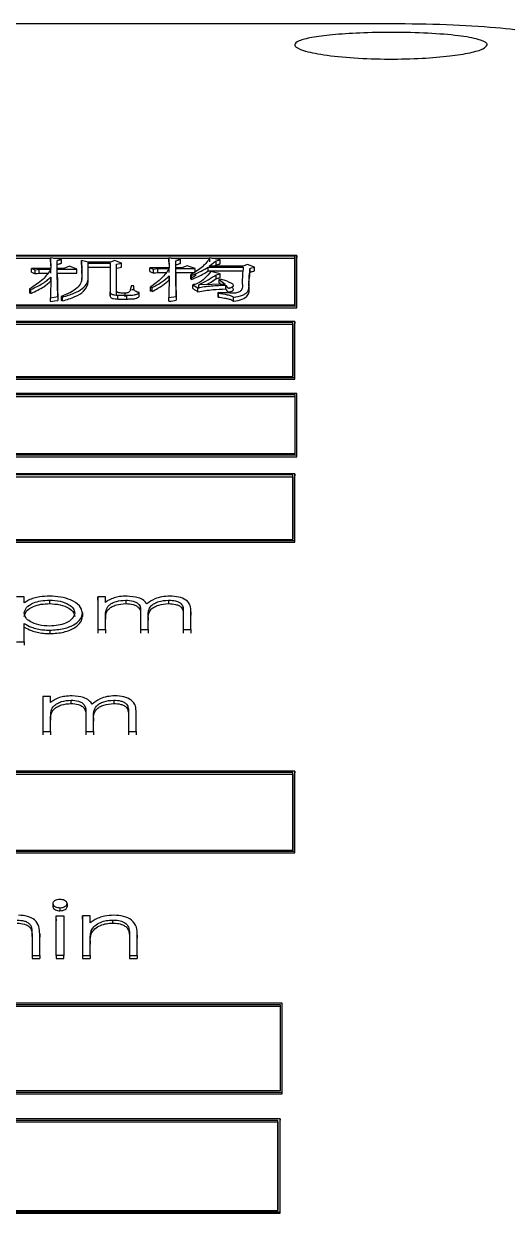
# Model space of a CAD drawing. Header units: millimetres. Extents: x 2371 to 4515, y 843 to 2359.
# Drawn here: x 2912.69 to 2923.99, y 2116.85 to 2144.67 of the extents above; entities that cross this region are included whole.
import ezdxf

# ---------------------------------------------------------------- set-up
doc = ezdxf.new("R2010")
doc.units = ezdxf.units.MM

msp = doc.modelspace()

# ---------------------------------------------------------------- linework, layer by layer
at = {"color": 7, "linetype": 'Continuous', "lineweight": 25}
for p, q in [((2921.277, 2144.668), (2884.277, 2144.669)), ((2919.078, 2139.251), (2897.095, 2139.252)), ((2919.028, 2139.234), (2897.145, 2139.234)), ((2907.86, 2139.188), (2913.311, 2139.188)), ((2913.311, 2139.198), (2913.322, 2138.949)), ((2913.571, 2139.16), (2913.311, 2139.198)), ((2913.311, 2139.106), (2913.311, 2139.198)), ((2913.385, 2139.188), (2916.08, 2139.188)), ((2913.473, 2139.134), (2913.571, 2139.16)), ((2913.473, 2138.949), (2913.473, 2139.134)), ((2913.473, 2139.133), (2913.473, 2139.134)), ((2913.571, 2139.068), (2913.571, 2139.16)), ((2914.036, 2139.13), (2914.047, 2138.918)), ((2914.198, 2139.092), (2914.036, 2139.13)), ((2914.036, 2139.038), (2914.036, 2139.13)), ((2914.717, 2139.092), (2914.198, 2139.092)), ((2914.198, 2139), (2914.198, 2139.092)), ((2914.815, 2139.134), (2914.717, 2139.092)), ((2914.977, 2139.069), (2914.815, 2139.134)), ((2916.08, 2139.195), (2916.091, 2138.965)), ((2916.351, 2139.157), (2916.08, 2139.195)), ((2916.08, 2139.102), (2916.08, 2139.195)), ((2916.131, 2139.188), (2917.037, 2139.187)), ((2916.243, 2139.122), (2916.351, 2139.157)), ((2916.243, 2138.965), (2916.243, 2139.122)), ((2916.243, 2139.122), (2916.243, 2139.122)), ((2916.351, 2139.064), (2916.351, 2139.157)), ((2917.281, 2139.145), (2917.043, 2139.195)), ((2917.043, 2139.102), (2917.043, 2139.195)), ((2917.077, 2139.187), (2919.028, 2139.187)), ((2917.184, 2139.122), (2917.281, 2139.145)), ((2917.184, 2139.03), (2917.184, 2139.122)), ((2917.281, 2139.053), (2917.281, 2139.145)), ((2919.028, 2139.234), (2919.028, 2139.187)), ((2919.078, 2139.251), (2919.078, 2139.204)), ((2919.078, 2138.029), (2919.078, 2139.204)), ((2912.868, 2138.949), (2912.954, 2138.918)), ((2913.322, 2138.949), (2912.868, 2138.949)), ((2912.868, 2138.857), (2912.868, 2138.949)), ((2912.954, 2138.918), (2913.051, 2138.93)), ((2912.954, 2138.827), (2912.954, 2138.918)), ((2913.051, 2138.93), (2913.322, 2138.93)), ((2913.051, 2138.838), (2913.051, 2138.93)), ((2913.051, 2138.838), (2913.249, 2138.838)), ((2913.322, 2138.838), (2913.322, 2138.93)), ((2913.473, 2138.949), (2913.473, 2139.042)), ((2913.625, 2138.949), (2913.473, 2138.949)), ((2913.473, 2138.857), (2913.473, 2138.949)), ((2913.473, 2138.93), (2913.928, 2138.93)), ((2913.473, 2138.838), (2913.473, 2138.93)), ((2913.473, 2138.838), (2913.928, 2138.838)), ((2913.484, 2138.291), (2913.473, 2138.811)), ((2913.755, 2139), (2913.625, 2138.949)), ((2913.928, 2138.93), (2913.755, 2139)), ((2913.928, 2138.838), (2913.928, 2138.93)), ((2914.047, 2138.918), (2914.047, 2138.731)), ((2914.047, 2138.826), (2914.047, 2138.918)), ((2914.047, 2138.826), (2914.047, 2138.685)), ((2914.198, 2138.731), (2914.198, 2139.073)), ((2914.198, 2139.073), (2914.706, 2139.073)), ((2914.198, 2138.981), (2914.198, 2139.073)), ((2914.198, 2138.981), (2914.706, 2138.981)), ((2914.198, 2138.639), (2914.198, 2138.981)), ((2914.706, 2139.073), (2914.707, 2138.4)), ((2914.706, 2139.073), (2914.706, 2138.981)), ((2914.706, 2138.981), (2914.707, 2138.309)), ((2914.858, 2139.046), (2914.977, 2139.069)), ((2914.858, 2138.428), (2914.858, 2139.046)), ((2914.858, 2139.043), (2914.858, 2139.046)), ((2914.858, 2138.337), (2914.858, 2138.954)), ((2914.977, 2138.977), (2914.977, 2139.069)), ((2915.637, 2138.965), (2915.723, 2138.934)), ((2916.091, 2138.965), (2915.637, 2138.965)), ((2915.637, 2138.873), (2915.637, 2138.965)), ((2915.723, 2138.934), (2915.821, 2138.945)), ((2915.723, 2138.842), (2915.723, 2138.934)), ((2915.821, 2138.945), (2916.091, 2138.945)), ((2915.821, 2138.854), (2915.821, 2138.945)), ((2915.821, 2138.854), (2916.018, 2138.854)), ((2916.091, 2138.854), (2916.091, 2138.945)), ((2916.243, 2138.965), (2916.243, 2139.03)), ((2916.383, 2138.965), (2916.243, 2138.965)), ((2916.243, 2138.873), (2916.243, 2138.965)), ((2916.243, 2138.945), (2916.697, 2138.945)), ((2916.243, 2138.854), (2916.243, 2138.945)), ((2916.243, 2138.854), (2916.697, 2138.854)), ((2916.253, 2138.295), (2916.243, 2138.829)), ((2916.513, 2139.011), (2916.383, 2138.965)), ((2916.697, 2138.945), (2916.513, 2139.011)), ((2916.697, 2138.869), (2916.697, 2138.945)), ((2917, 2138.98), (2917.822, 2138.98)), ((2917, 2138.888), (2917, 2138.98)), ((2917, 2138.888), (2917.822, 2138.888)), ((2917.811, 2138.999), (2917.021, 2138.999)), ((2917.281, 2138.825), (2917.065, 2138.875)), ((2917.141, 2138.999), (2917.184, 2139.03)), ((2917.184, 2138.801), (2917.281, 2138.825)), ((2917.184, 2138.71), (2917.184, 2138.801)), ((2917.281, 2138.733), (2917.281, 2138.825)), ((2917.919, 2139.038), (2917.811, 2138.999)), ((2918.081, 2138.98), (2917.919, 2139.038)), ((2917.984, 2138.953), (2918.081, 2138.98)), ((2917.984, 2138.861), (2917.984, 2138.953)), ((2918.081, 2138.888), (2918.081, 2138.98)), ((2913.322, 2138.747), (2913.311, 2138.263)), ((2913.322, 2138.655), (2913.322, 2138.747)), ((2914.047, 2138.639), (2914.047, 2138.731)), ((2914.198, 2138.639), (2914.198, 2138.731)), ((2915.204, 2138.549), (2915.258, 2138.549)), ((2916.091, 2138.774), (2916.08, 2138.271)), ((2916.091, 2138.682), (2916.091, 2138.774)), ((2916.61, 2138.782), (2916.589, 2138.794)), ((2916.589, 2138.794), (2916.589, 2138.702)), ((2916.72, 2138.79), (2916.589, 2138.702)), ((2916.61, 2138.69), (2916.589, 2138.702)), ((2916.61, 2138.69), (2916.61, 2138.782)), ((2916.643, 2138.477), (2916.643, 2138.568)), ((2916.643, 2138.568), (2916.762, 2138.493)), ((2917.4, 2138.576), (2916.783, 2138.568)), ((2916.783, 2138.477), (2916.783, 2138.568)), ((2917.259, 2138.691), (2917.292, 2138.699)), ((2917.259, 2138.691), (2917.4, 2138.576)), ((2917.259, 2138.6), (2917.259, 2138.691)), ((2917.259, 2138.6), (2917.292, 2138.608)), ((2917.411, 2138.469), (2917.411, 2138.56)), ((2912.824, 2138.469), (2912.857, 2138.457)), ((2912.824, 2138.469), (2912.824, 2138.377)), ((2912.857, 2138.365), (2912.824, 2138.377)), ((2912.857, 2138.365), (2912.857, 2138.457)), ((2913.311, 2138.263), (2913.484, 2138.291)), ((2913.311, 2138.172), (2913.311, 2138.263)), ((2913.484, 2138.291), (2913.484, 2138.2)), ((2913.56, 2138.291), (2913.56, 2138.2)), ((2913.592, 2138.279), (2913.56, 2138.291)), ((2913.592, 2138.188), (2913.592, 2138.279)), ((2914.707, 2138.309), (2914.707, 2138.4)), ((2914.89, 2138.323), (2915.096, 2138.323)), ((2914.89, 2138.232), (2914.89, 2138.323)), ((2915.063, 2138.372), (2914.966, 2138.372)), ((2915.063, 2138.281), (2915.063, 2138.372)), ((2915.096, 2138.232), (2915.096, 2138.323)), ((2915.204, 2138.457), (2915.258, 2138.457)), ((2915.388, 2138.293), (2915.388, 2138.384)), ((2915.691, 2138.451), (2915.647, 2138.417)), ((2915.648, 2138.509), (2915.691, 2138.501)), ((2915.648, 2138.509), (2915.648, 2138.417)), ((2915.691, 2138.409), (2915.648, 2138.417)), ((2915.691, 2138.409), (2915.691, 2138.501)), ((2916.08, 2138.271), (2916.253, 2138.295)), ((2916.08, 2138.18), (2916.08, 2138.271)), ((2916.253, 2138.295), (2916.253, 2138.204)), ((2916.762, 2138.401), (2916.762, 2138.493)), ((2917.238, 2138.368), (2917.238, 2138.384)), ((2917.238, 2138.384), (2917.238, 2138.293)), ((2917.238, 2138.277), (2917.238, 2138.368)), ((2917.238, 2138.277), (2917.238, 2138.293)), ((2917.595, 2138.18), (2917.595, 2138.271)), ((2897.095, 2138.076), (2919.078, 2138.076)), ((2897.095, 2138.03), (2919.078, 2138.029)), ((2897.145, 2138.095), (2919.028, 2138.095)), ((2913.592, 2138.188), (2913.56, 2138.2)), ((2914.89, 2138.232), (2915.096, 2138.232)), ((2919.078, 2138.029), (2919.078, 2138.076)), ((2919.028, 2137.705), (2897.045, 2137.706)), ((2919.028, 2137.705), (2919.028, 2137.659)), ((2918.978, 2137.686), (2897.095, 2137.686)), ((2897.095, 2137.641), (2918.978, 2137.641)), ((2918.978, 2137.641), (2918.978, 2137.686)), ((2919.028, 2136.355), (2919.028, 2137.659)), ((2897.045, 2136.4), (2919.028, 2136.399)), ((2897.045, 2136.355), (2919.028, 2136.355)), ((2897.095, 2136.421), (2918.978, 2136.42)), ((2919.028, 2136.355), (2919.028, 2136.399)), ((2919.078, 2136.02), (2897.095, 2136.02)), ((2919.078, 2135.976), (2919.078, 2136.02)), ((2897.145, 2135.999), (2919.028, 2135.999)), ((2897.145, 2135.955), (2919.028, 2135.955)), ((2919.028, 2135.999), (2919.028, 2135.955)), ((2919.078, 2134.545), (2919.078, 2135.976)), ((2897.095, 2134.589), (2919.078, 2134.589)), ((2897.095, 2134.546), (2919.078, 2134.545)), ((2919.028, 2134.611), (2897.145, 2134.612)), ((2919.078, 2134.545), (2919.078, 2134.589)), ((2919.028, 2134.143), (2897.045, 2134.143)), ((2918.978, 2134.119), (2897.095, 2134.12)), ((2897.095, 2134.077), (2918.978, 2134.077)), ((2918.978, 2134.077), (2918.978, 2134.119)), ((2919.028, 2134.143), (2919.028, 2134.1)), ((2919.028, 2132.546), (2919.028, 2134.1)), ((2897.045, 2132.588), (2919.028, 2132.587)), ((2897.045, 2132.546), (2919.028, 2132.546)), ((2897.095, 2132.612), (2918.978, 2132.612)), ((2919.028, 2132.546), (2919.028, 2132.587)), ((2912.701, 2131.27), (2912.522, 2131.27)), ((2912.701, 2131.13), (2912.701, 2131.27)), ((2913.29, 2131.19), (2913.29, 2131.109)), ((2914.419, 2131.27), (2914.419, 2130.502)), ((2914.419, 2131.189), (2914.419, 2131.27)), ((2914.599, 2131.27), (2914.419, 2131.27)), ((2914.419, 2131.189), (2914.419, 2130.421)), ((2914.599, 2131.138), (2914.599, 2131.27)), ((2915.072, 2131.19), (2915.072, 2131.109)), ((2916.073, 2131.19), (2916.073, 2131.109)), ((2914.06, 2130.89), (2914.06, 2130.81)), ((2914.599, 2130.502), (2914.599, 2130.827)), ((2914.599, 2130.827), (2914.599, 2130.747)), ((2915.419, 2130.895), (2915.419, 2130.502)), ((2915.419, 2130.895), (2915.419, 2130.813)), ((2915.599, 2130.502), (2915.599, 2130.803)), ((2915.599, 2130.803), (2915.599, 2130.722)), ((2916.419, 2130.921), (2916.419, 2130.502)), ((2916.419, 2130.921), (2916.419, 2130.84)), ((2916.419, 2130.839), (2916.419, 2130.421)), ((2916.599, 2130.502), (2916.599, 2130.92)), ((2916.599, 2130.92), (2916.599, 2130.839)), ((2912.701, 2130.214), (2912.701, 2130.642)), ((2913.298, 2130.488), (2913.298, 2130.407)), ((2914.419, 2130.502), (2914.419, 2130.421)), ((2914.419, 2130.502), (2914.599, 2130.502)), ((2914.599, 2130.502), (2914.599, 2130.421)), ((2915.419, 2130.502), (2915.419, 2130.421)), ((2915.419, 2130.502), (2915.599, 2130.502)), ((2915.599, 2130.502), (2915.599, 2130.421)), ((2916.419, 2130.502), (2916.419, 2130.421)), ((2916.419, 2130.502), (2916.599, 2130.502)), ((2916.599, 2130.502), (2916.599, 2130.421)), ((2912.522, 2130.214), (2912.701, 2130.214)), ((2912.701, 2130.214), (2912.701, 2130.134)), ((2913.137, 2128.938), (2913.137, 2128.115)), ((2913.137, 2128.938), (2913.137, 2128.859)), ((2913.317, 2128.938), (2913.137, 2128.938)), ((2913.137, 2128.859), (2913.137, 2128.037)), ((2913.317, 2128.796), (2913.317, 2128.938)), ((2913.79, 2128.852), (2913.79, 2128.773)), ((2914.791, 2128.852), (2914.791, 2128.774)), ((2914.137, 2128.535), (2914.137, 2128.115)), ((2914.137, 2128.535), (2914.137, 2128.457)), ((2915.137, 2128.563), (2915.137, 2128.115)), ((2915.137, 2128.563), (2915.137, 2128.485)), ((2915.317, 2128.115), (2915.317, 2128.563)), ((2915.317, 2128.485), (2915.317, 2128.563)), ((2913.317, 2128.115), (2913.317, 2128.463)), ((2913.317, 2128.463), (2913.317, 2128.385)), ((2914.317, 2128.115), (2914.317, 2128.437)), ((2914.317, 2128.437), (2914.317, 2128.359)), ((2915.137, 2128.485), (2915.137, 2128.037)), ((2913.137, 2128.115), (2913.137, 2128.037)), ((2913.137, 2128.115), (2913.317, 2128.115)), ((2913.317, 2128.115), (2913.317, 2128.037)), ((2914.137, 2128.115), (2914.137, 2128.037)), ((2914.137, 2128.115), (2914.317, 2128.115)), ((2914.317, 2128.115), (2914.317, 2128.037)), ((2915.137, 2128.115), (2915.137, 2128.037)), ((2915.137, 2128.115), (2915.317, 2128.115)), ((2915.317, 2128.115), (2915.317, 2128.037)), ((2919.028, 2127.187), (2896.895, 2127.187)), ((2918.978, 2127.158), (2896.945, 2127.158)), ((2896.945, 2127.12), (2918.978, 2127.12)), ((2918.978, 2127.12), (2918.978, 2127.158)), ((2919.028, 2127.187), (2919.028, 2127.149)), ((2919.028, 2125.279), (2919.028, 2127.149)), ((2896.895, 2125.316), (2919.028, 2125.316)), ((2896.895, 2125.279), (2919.028, 2125.279)), ((2896.945, 2125.347), (2918.978, 2125.346)), ((2919.028, 2125.279), (2919.028, 2125.316)), ((2913.368, 2124.093), (2913.368, 2124.021)), ((2913.701, 2124.093), (2913.701, 2124.021)), ((2913.445, 2122.882), (2913.445, 2123.805)), ((2913.445, 2123.733), (2913.445, 2123.805)), ((2913.445, 2123.805), (2913.625, 2123.805)), ((2913.534, 2123.998), (2913.534, 2123.925)), ((2913.625, 2123.805), (2913.625, 2122.882)), ((2914.06, 2123.805), (2914.06, 2122.882)), ((2914.06, 2123.733), (2914.06, 2123.805)), ((2914.24, 2123.805), (2914.06, 2123.805)), ((2914.24, 2123.64), (2914.24, 2123.805)), ((2913.445, 2123.733), (2913.445, 2123.692)), ((2914.06, 2123.733), (2914.06, 2122.811)), ((2914.765, 2123.709), (2914.765, 2123.637)), ((2915.142, 2123.528), (2915.142, 2123.456)), ((2912.881, 2123.385), (2912.881, 2122.882)), ((2912.881, 2123.385), (2912.881, 2123.313)), ((2912.881, 2123.313), (2912.881, 2122.811)), ((2913.06, 2122.882), (2913.06, 2123.384)), ((2913.06, 2123.384), (2913.06, 2123.312)), ((2914.24, 2123.227), (2914.24, 2123.155)), ((2914.268, 2123.465), (2914.268, 2123.394)), ((2915.163, 2123.318), (2915.163, 2122.882)), ((2915.163, 2123.318), (2915.163, 2123.247)), ((2915.163, 2123.247), (2915.163, 2122.811)), ((2915.342, 2122.882), (2915.342, 2123.355)), ((2915.342, 2123.355), (2915.342, 2123.284)), ((2915.343, 2123.292), (2915.343, 2123.364)), ((2914.24, 2122.882), (2914.24, 2123.218)), ((2914.24, 2123.218), (2914.24, 2123.146)), ((2912.881, 2122.882), (2912.881, 2122.811)), ((2912.881, 2122.882), (2913.06, 2122.882)), ((2912.881, 2122.811), (2913.06, 2122.811)), ((2913.06, 2122.882), (2913.06, 2122.811)), ((2913.445, 2122.882), (2913.445, 2122.811)), ((2913.625, 2122.882), (2913.445, 2122.882)), ((2913.445, 2122.859), (2913.445, 2122.811)), ((2913.445, 2122.811), (2913.625, 2122.811)), ((2913.625, 2122.811), (2913.625, 2122.882)), ((2914.06, 2122.882), (2914.06, 2122.811)), ((2914.06, 2122.882), (2914.24, 2122.882)), ((2914.06, 2122.811), (2914.24, 2122.811)), ((2914.24, 2122.882), (2914.24, 2122.811)), ((2915.163, 2122.882), (2915.163, 2122.811)), ((2915.163, 2122.882), (2915.342, 2122.882)), ((2915.163, 2122.811), (2915.342, 2122.811)), ((2915.342, 2122.882), (2915.342, 2122.811)), ((2918.733, 2121.765), (2896.6, 2121.765)), ((2896.65, 2121.733), (2918.683, 2121.732)), ((2896.65, 2121.698), (2918.683, 2121.698)), ((2918.683, 2121.732), (2918.683, 2121.698)), ((2918.733, 2121.73), (2918.733, 2121.765)), ((2918.733, 2119.648), (2918.733, 2121.73)), ((2896.6, 2119.682), (2918.733, 2119.682)), ((2896.6, 2119.648), (2918.733, 2119.648)), ((2918.683, 2119.716), (2896.65, 2119.716)), ((2918.733, 2119.648), (2918.733, 2119.682)), ((2918.683, 2119.058), (2896.55, 2119.058)), ((2918.683, 2119.058), (2918.683, 2119.025)), ((2918.633, 2119.024), (2896.6, 2119.024)), ((2896.6, 2118.991), (2918.633, 2118.991)), ((2918.633, 2118.991), (2918.633, 2119.024)), ((2918.683, 2116.853), (2918.683, 2119.025)), ((2896.55, 2116.884), (2918.683, 2116.884)), ((2896.55, 2116.853), (2918.683, 2116.853)), ((2896.6, 2116.919), (2918.633, 2116.919)), ((2918.683, 2116.853), (2918.683, 2116.884))]:
    msp.add_line(p, q, dxfattribs=at)
at = {"color": 7, "linetype": 'Continuous', "lineweight": 25, "flags": 128}
for points in [[(2912.954, 2138.827), (2913.003, 2138.832), (2913.051, 2138.838)], [(2914.858, 2138.954), (2914.903, 2138.962), (2914.94, 2138.97), (2914.977, 2138.977)], [(2915.723, 2138.842), (2915.772, 2138.848), (2915.821, 2138.854)], [(2913.311, 2138.172), (2913.358, 2138.179), (2913.404, 2138.187), (2913.484, 2138.2)], [(2916.08, 2138.18), (2916.128, 2138.186), (2916.175, 2138.193), (2916.253, 2138.204)]]:
    msp.add_lwpolyline(points, dxfattribs=at)
at = {"color": 7, "linetype": 'Continuous', "lineweight": 25}
for points, knots in [([(2925.277, 2144.178), (2925.24, 2144.232), (2925.167, 2144.343), (2924.596, 2144.478), (2923.729, 2144.584), (2922.582, 2144.654), (2921.716, 2144.663), (2921.277, 2144.668)], [0, 0, 0, 0, 0.184668, 0.369995, 0.565851, 0.779444, 1, 1, 1, 1]), ([(2923.527, 2144.178), (2923.506, 2144.146), (2923.465, 2144.081), (2923.143, 2143.989), (2922.654, 2143.911), (2921.995, 2143.856), (2921.214, 2143.836), (2920.401, 2143.863), (2919.689, 2143.936), (2919.204, 2144.037), (2919.042, 2144.123), (2919.016, 2144.2), (2919.098, 2144.272), (2919.408, 2144.352), (2919.9, 2144.416), (2920.558, 2144.459), (2921.339, 2144.473), (2922.152, 2144.453), (2922.864, 2144.397), (2923.347, 2144.311), (2923.515, 2144.232), (2923.525, 2144.187), (2923.527, 2144.178)], [0, 0, 0, 0, 0.0462762, 0.0927191, 0.1417154, 0.1951897, 0.2536855, 0.3152612, 0.376912, 0.4343703, 0.4858167, 0.5000047, 0.5462543, 0.592701, 0.6417985, 0.6951551, 0.753514, 0.8153974, 0.8768635, 0.9341609, 0.9857367, 1, 1, 1, 1]), ([(2913.311, 2139.106), (2913.313, 2139.079), (2913.317, 2139.027), (2913.319, 2138.974), (2913.32, 2138.949)], [0, 0, 0, 0, 0.53069, 1, 1, 1, 1]), ([(2916.08, 2139.102), (2916.083, 2139.074), (2916.087, 2139.029), (2916.089, 2138.982), (2916.089, 2138.965)], [0, 0, 0, 0, 0.616417, 1, 1, 1, 1]), ([(2917.043, 2139.195), (2916.993, 2139.125), (2916.892, 2138.983), (2916.69, 2138.857), (2916.589, 2138.794)], [0, 0, 0, 0, 0.496751, 1, 1, 1, 1]), ([(2917.021, 2138.999), (2917.049, 2139.022), (2917.101, 2139.063), (2917.157, 2139.103), (2917.184, 2139.122)], [0, 0, 0, 0, 0.532976, 1, 1, 1, 1]), ([(2919.028, 2138.095), (2919.028, 2138.216), (2919.028, 2138.459), (2919.028, 2138.84), (2919.028, 2139.094), (2919.028, 2139.234)], [0, 0, 0, 0, 0.309667, 0.619335, 1, 1, 1, 1]), ([(2919.028, 2139.187), (2919.028, 2139.077), (2919.028, 2138.858), (2919.028, 2138.495), (2919.028, 2138.236), (2919.028, 2138.095)], [0, 0, 0, 0, 0.312228, 0.624456, 1, 1, 1, 1]), ([(2919.078, 2138.076), (2919.078, 2138.197), (2919.078, 2138.441), (2919.078, 2138.834), (2919.078, 2139.1), (2919.078, 2139.251)], [0, 0, 0, 0, 0.300086, 0.600172, 1, 1, 1, 1]), ([(2913.322, 2138.93), (2913.268, 2138.849), (2913.16, 2138.687), (2912.937, 2138.542), (2912.824, 2138.469)], [0, 0, 0, 0, 0.497121, 1, 1, 1, 1]), ([(2912.868, 2138.857), (2912.88, 2138.853), (2912.901, 2138.846), (2912.929, 2138.835), (2912.946, 2138.829), (2912.954, 2138.827)], [0, 0, 0, 0, 0.428612, 0.714306, 1, 1, 1, 1]), ([(2913.473, 2139.042), (2913.487, 2139.045), (2913.51, 2139.052), (2913.542, 2139.061), (2913.561, 2139.066), (2913.571, 2139.068)], [0, 0, 0, 0, 0.420135, 0.710067, 1, 1, 1, 1]), ([(2913.473, 2138.811), (2913.473, 2138.833), (2913.473, 2138.873), (2913.473, 2138.913), (2913.473, 2138.93)], [0, 0, 0, 0, 0.56, 1, 1, 1, 1]), ([(2913.473, 2138.765), (2913.473, 2138.801), (2913.473, 2138.872), (2913.473, 2138.911), (2913.473, 2138.93)], [0, 0, 0, 0, 0.510039, 1, 1, 1, 1]), ([(2913.473, 2138.838), (2913.473, 2138.817), (2913.473, 2138.775), (2913.473, 2138.769), (2913.473, 2138.765)], [0, 0, 0, 0, 0.489863, 1, 1, 1, 1]), ([(2914.036, 2139.038), (2914.038, 2139.011), (2914.042, 2138.963), (2914.046, 2138.892), (2914.046, 2138.848), (2914.047, 2138.826)], [0, 0, 0, 0, 0.384139, 0.692048, 1, 1, 1, 1]), ([(2915.637, 2138.873), (2915.649, 2138.868), (2915.67, 2138.861), (2915.699, 2138.851), (2915.715, 2138.845), (2915.723, 2138.842)], [0, 0, 0, 0, 0.428612, 0.714306, 1, 1, 1, 1]), ([(2916.091, 2138.945), (2916.039, 2138.87), (2915.934, 2138.719), (2915.743, 2138.579), (2915.647, 2138.509)], [0, 0, 0, 0, 0.497559, 1, 1, 1, 1]), ([(2916.243, 2139.03), (2916.256, 2139.034), (2916.28, 2139.042), (2916.316, 2139.054), (2916.339, 2139.061), (2916.351, 2139.064)], [0, 0, 0, 0, 0.362138, 0.681069, 1, 1, 1, 1]), ([(2916.243, 2138.829), (2916.243, 2138.851), (2916.243, 2138.89), (2916.243, 2138.928), (2916.243, 2138.945)], [0, 0, 0, 0, 0.56, 1, 1, 1, 1]), ([(2916.243, 2138.783), (2916.243, 2138.818), (2916.243, 2138.888), (2916.243, 2138.927), (2916.243, 2138.945)], [0, 0, 0, 0, 0.510364, 1, 1, 1, 1]), ([(2916.243, 2138.854), (2916.243, 2138.833), (2916.243, 2138.792), (2916.243, 2138.786), (2916.243, 2138.783)], [0, 0, 0, 0, 0.489538, 1, 1, 1, 1]), ([(2916.61, 2138.782), (2916.689, 2138.815), (2916.833, 2138.877), (2916.947, 2138.948), (2917, 2138.98)], [0, 0, 0, 0, 0.5414486, 1, 1, 1, 1]), ([(2916.61, 2138.69), (2916.666, 2138.713), (2916.768, 2138.755), (2916.894, 2138.823), (2916.964, 2138.866), (2917, 2138.888)], [0, 0, 0, 0, 0.3812522, 0.6899418, 1, 1, 1, 1]), ([(2917.065, 2138.875), (2917.019, 2138.82), (2916.937, 2138.722), (2916.808, 2138.616), (2916.691, 2138.573), (2916.653, 2138.569), (2916.643, 2138.568)], [0, 0, 0, 0, 0.494165, 0.869161, 0.966217, 1, 1, 1, 1]), ([(2916.783, 2138.568), (2916.859, 2138.605), (2917.01, 2138.678), (2917.126, 2138.76), (2917.184, 2138.801)], [0, 0, 0, 0, 0.5023466, 1, 1, 1, 1]), ([(2917.184, 2139.03), (2917.198, 2139.034), (2917.221, 2139.039), (2917.254, 2139.047), (2917.272, 2139.051), (2917.281, 2139.053)], [0, 0, 0, 0, 0.4398816, 0.7199406, 1, 1, 1, 1]), ([(2917.822, 2138.98), (2917.808, 2138.853), (2917.788, 2138.678), (2917.809, 2138.478), (2917.747, 2138.406), (2917.692, 2138.38), (2917.637, 2138.368), (2917.571, 2138.366), (2917.439, 2138.374), (2917.327, 2138.38), (2917.238, 2138.384)], [0, 0, 0, 0, 0.489233, 0.672718, 0.735367, 0.76608, 0.796242, 0.828596, 0.864188, 1, 1, 1, 1]), ([(2917.595, 2138.271), (2917.669, 2138.285), (2917.78, 2138.307), (2917.881, 2138.359), (2917.965, 2138.448), (2917.945, 2138.654), (2917.969, 2138.833), (2917.984, 2138.953)], [0, 0, 0, 0, 0.132026, 0.196101, 0.258534, 0.505562, 1, 1, 1, 1]), ([(2917.595, 2138.18), (2917.667, 2138.193), (2917.809, 2138.22), (2917.975, 2138.337), (2917.94, 2138.561), (2917.967, 2138.742), (2917.984, 2138.861)], [0, 0, 0, 0, 0.127764, 0.249157, 0.505692, 1, 1, 1, 1]), ([(2917.984, 2138.861), (2917.998, 2138.865), (2918.021, 2138.871), (2918.053, 2138.88), (2918.072, 2138.886), (2918.081, 2138.888)], [0, 0, 0, 0, 0.4201352, 0.7100675, 1, 1, 1, 1]), ([(2912.857, 2138.457), (2912.953, 2138.501), (2913.145, 2138.589), (2913.263, 2138.694), (2913.322, 2138.747)], [0, 0, 0, 0, 0.504453, 1, 1, 1, 1]), ([(2912.857, 2138.365), (2912.964, 2138.415), (2913.154, 2138.503), (2913.271, 2138.609), (2913.322, 2138.655)], [0, 0, 0, 0, 0.564212, 1, 1, 1, 1]), ([(2913.473, 2138.765), (2913.474, 2138.701), (2913.475, 2138.637), (2913.476, 2138.589), (2913.476, 2138.578), (2913.477, 2138.535), (2913.48, 2138.409), (2913.482, 2138.288), (2913.484, 2138.2)], [0, 0, 0, 0, 0.252264, 0.254266, 0.269843, 0.313981, 0.501513, 1, 1, 1, 1]), ([(2913.484, 2138.291), (2913.482, 2138.379), (2913.48, 2138.498), (2913.477, 2138.626), (2913.475, 2138.715), (2913.474, 2138.743), (2913.473, 2138.765)], [0, 0, 0, 0, 0.498567, 0.668599, 0.747849, 1, 1, 1, 1]), ([(2914.047, 2138.731), (2914.042, 2138.69), (2914.033, 2138.609), (2913.943, 2138.49), (2913.789, 2138.379), (2913.637, 2138.321), (2913.56, 2138.291)], [0, 0, 0, 0, 0.245487, 0.49251, 0.743419, 1, 1, 1, 1]), ([(2913.592, 2138.279), (2913.685, 2138.306), (2913.869, 2138.361), (2914.066, 2138.474), (2914.181, 2138.6), (2914.192, 2138.687), (2914.198, 2138.731)], [0, 0, 0, 0, 0.258234, 0.509748, 0.755949, 1, 1, 1, 1]), ([(2913.592, 2138.188), (2913.695, 2138.219), (2913.898, 2138.28), (2914.149, 2138.435), (2914.179, 2138.562), (2914.198, 2138.639)], [0, 0, 0, 0, 0.289468, 0.570368, 1, 1, 1, 1]), ([(2915.204, 2138.549), (2915.195, 2138.516), (2915.181, 2138.464), (2915.169, 2138.404), (2915.125, 2138.38), (2915.096, 2138.373), (2915.075, 2138.372), (2915.063, 2138.372)], [0, 0, 0, 0, 0.493872, 0.802594, 0.866234, 0.93227, 1, 1, 1, 1]), ([(2915.388, 2138.384), (2915.37, 2138.388), (2915.335, 2138.395), (2915.295, 2138.413), (2915.274, 2138.435), (2915.26, 2138.481), (2915.259, 2138.518), (2915.258, 2138.549)], [0, 0, 0, 0, 0.131971, 0.260261, 0.384427, 0.507933, 1, 1, 1, 1]), ([(2915.691, 2138.501), (2915.771, 2138.544), (2915.93, 2138.629), (2916.037, 2138.726), (2916.091, 2138.774)], [0, 0, 0, 0, 0.503094, 1, 1, 1, 1]), ([(2915.691, 2138.409), (2915.78, 2138.458), (2915.938, 2138.544), (2916.044, 2138.64), (2916.091, 2138.682)], [0, 0, 0, 0, 0.562949, 1, 1, 1, 1]), ([(2916.253, 2138.295), (2916.252, 2138.385), (2916.249, 2138.52), (2916.246, 2138.668), (2916.244, 2138.732), (2916.244, 2138.753), (2916.243, 2138.77), (2916.243, 2138.789), (2916.243, 2138.785), (2916.242, 2138.783)], [0, 0, 0, 0, 0.496744, 0.745118, 0.829845, 0.854799, 0.869312, 0.93209, 1, 1, 1, 1]), ([(2916.242, 2138.783), (2916.243, 2138.718), (2916.244, 2138.649), (2916.246, 2138.559), (2916.249, 2138.427), (2916.251, 2138.294), (2916.253, 2138.204)], [0, 0, 0, 0, 0.252176, 0.267142, 0.501453, 1, 1, 1, 1]), ([(2916.762, 2138.493), (2916.81, 2138.504), (2916.908, 2138.527), (2917.131, 2138.545), (2917.299, 2138.554), (2917.411, 2138.56)], [0, 0, 0, 0, 0.2461025, 0.4965719, 1, 1, 1, 1]), ([(2916.962, 2138.571), (2916.984, 2138.582), (2917.069, 2138.625), (2917.135, 2138.673), (2917.184, 2138.71)], [0, 0, 0, 0, 0.250656, 1, 1, 1, 1]), ([(2917.184, 2138.71), (2917.198, 2138.713), (2917.221, 2138.719), (2917.254, 2138.727), (2917.272, 2138.731), (2917.281, 2138.733)], [0, 0, 0, 0, 0.439858, 0.719929, 1, 1, 1, 1]), ([(2917.411, 2138.56), (2917.419, 2138.546), (2917.432, 2138.525), (2917.448, 2138.501), (2917.464, 2138.493), (2917.471, 2138.491), (2917.476, 2138.49), (2917.482, 2138.489), (2917.49, 2138.489), (2917.506, 2138.491), (2917.527, 2138.497), (2917.556, 2138.508), (2917.582, 2138.523), (2917.599, 2138.545), (2917.59, 2138.567), (2917.569, 2138.587), (2917.524, 2138.611), (2917.435, 2138.65), (2917.349, 2138.68), (2917.292, 2138.699)], [0, 0, 0, 0, 0.12083, 0.185578, 0.200463, 0.207293, 0.213836, 0.220353, 0.227161, 0.24221, 0.277123, 0.31159, 0.371541, 0.433275, 0.493638, 0.554959, 0.617623, 0.744187, 1, 1, 1, 1]), ([(2914.707, 2138.4), (2914.708, 2138.39), (2914.71, 2138.376), (2914.727, 2138.357), (2914.747, 2138.344), (2914.777, 2138.334), (2914.825, 2138.325), (2914.864, 2138.324), (2914.89, 2138.323)], [0, 0, 0, 0, 0.238558, 0.359397, 0.482171, 0.608306, 0.737736, 1, 1, 1, 1]), ([(2914.707, 2138.309), (2914.708, 2138.298), (2914.711, 2138.276), (2914.753, 2138.247), (2914.822, 2138.234), (2914.867, 2138.233), (2914.89, 2138.232)], [0, 0, 0, 0, 0.268078, 0.541055, 0.767668, 1, 1, 1, 1]), ([(2914.966, 2138.372), (2914.948, 2138.373), (2914.922, 2138.374), (2914.893, 2138.382), (2914.873, 2138.393), (2914.86, 2138.409), (2914.859, 2138.422), (2914.858, 2138.428)], [0, 0, 0, 0, 0.263272, 0.391385, 0.516554, 0.759179, 1, 1, 1, 1]), ([(2915.096, 2138.323), (2915.159, 2138.322), (2915.237, 2138.321), (2915.317, 2138.34), (2915.356, 2138.358), (2915.375, 2138.374), (2915.388, 2138.384)], [0, 0, 0, 0, 0.514198, 0.639, 0.761004, 1, 1, 1, 1]), ([(2915.096, 2138.232), (2915.13, 2138.233), (2915.197, 2138.234), (2915.295, 2138.238), (2915.354, 2138.265), (2915.377, 2138.284), (2915.388, 2138.293)], [0, 0, 0, 0, 0.2895179, 0.5749505, 0.7896564, 1, 1, 1, 1]), ([(2916.643, 2138.477), (2916.663, 2138.464), (2916.702, 2138.439), (2916.742, 2138.414), (2916.762, 2138.401)], [0, 0, 0, 0, 0.4999998, 1, 1, 1, 1]), ([(2916.762, 2138.401), (2916.878, 2138.421), (2917.087, 2138.455), (2917.311, 2138.465), (2917.411, 2138.469)], [0, 0, 0, 0, 0.555157, 1, 1, 1, 1]), ([(2917.238, 2138.368), (2917.31, 2138.358), (2917.416, 2138.344), (2917.523, 2138.313), (2917.573, 2138.291), (2917.587, 2138.277), (2917.595, 2138.271)], [0, 0, 0, 0, 0.509381, 0.758484, 0.880594, 1, 1, 1, 1]), ([(2917.238, 2138.277), (2917.287, 2138.27), (2917.367, 2138.26), (2917.47, 2138.238), (2917.549, 2138.214), (2917.58, 2138.191), (2917.595, 2138.18)], [0, 0, 0, 0, 0.3480027, 0.5708413, 0.789242, 1, 1, 1, 1]), ([(2917.411, 2138.469), (2917.419, 2138.453), (2917.43, 2138.433), (2917.449, 2138.411), (2917.46, 2138.404), (2917.468, 2138.4), (2917.477, 2138.398), (2917.488, 2138.398), (2917.506, 2138.4), (2917.538, 2138.409), (2917.576, 2138.426), (2917.598, 2138.45), (2917.59, 2138.475), (2917.574, 2138.495), (2917.553, 2138.503), (2917.548, 2138.505)], [0, 0, 0, 0, 0.228789, 0.293472, 0.325017, 0.349064, 0.365366, 0.381722, 0.40697, 0.473331, 0.60469, 0.720341, 0.824657, 0.962766, 1, 1, 1, 1]), ([(2919.028, 2136.399), (2919.028, 2136.534), (2919.028, 2136.803), (2919.028, 2137.24), (2919.028, 2137.536), (2919.028, 2137.705)], [0, 0, 0, 0, 0.3000859, 0.6001718, 1, 1, 1, 1]), ([(2918.978, 2136.42), (2918.978, 2136.555), (2918.978, 2136.824), (2918.978, 2137.247), (2918.978, 2137.53), (2918.978, 2137.686)], [0, 0, 0, 0, 0.309667, 0.619335, 1, 1, 1, 1]), ([(2918.978, 2137.641), (2918.978, 2137.539), (2918.978, 2137.334), (2918.978, 2136.931), (2918.978, 2136.622), (2918.978, 2136.42)], [0, 0, 0, 0, 0.2589568, 0.5179136, 1, 1, 1, 1]), ([(2919.078, 2134.589), (2919.078, 2134.736), (2919.078, 2135.03), (2919.078, 2135.509), (2919.078, 2135.834), (2919.078, 2136.02)], [0, 0, 0, 0, 0.300086, 0.600172, 1, 1, 1, 1]), ([(2919.028, 2135.999), (2919.028, 2135.859), (2919.028, 2135.58), (2919.028, 2135.119), (2919.028, 2134.792), (2919.028, 2134.611)], [0, 0, 0, 0, 0.309667, 0.619335, 1, 1, 1, 1]), ([(2919.028, 2135.955), (2919.028, 2135.842), (2919.028, 2135.618), (2919.028, 2135.174), (2919.028, 2134.833), (2919.028, 2134.611)], [0, 0, 0, 0, 0.257946, 0.515892, 1, 1, 1, 1]), ([(2918.978, 2132.612), (2918.978, 2132.771), (2918.978, 2133.09), (2918.978, 2133.593), (2918.978, 2133.932), (2918.978, 2134.119)], [0, 0, 0, 0, 0.309667, 0.619335, 1, 1, 1, 1]), ([(2918.978, 2134.077), (2918.978, 2133.954), (2918.978, 2133.709), (2918.978, 2133.225), (2918.978, 2132.854), (2918.978, 2132.612)], [0, 0, 0, 0, 0.257086, 0.514172, 1, 1, 1, 1]), ([(2919.028, 2132.587), (2919.028, 2132.747), (2919.028, 2133.066), (2919.028, 2133.586), (2919.028, 2133.94), (2919.028, 2134.143)], [0, 0, 0, 0, 0.300086, 0.600172, 1, 1, 1, 1]), ([(2913.292, 2131.284), (2913.214, 2131.281), (2913.086, 2131.276), (2912.92, 2131.239), (2912.798, 2131.192), (2912.733, 2131.15), (2912.701, 2131.13)], [0, 0, 0, 0, 0.346738, 0.568767, 0.786522, 1, 1, 1, 1]), ([(2912.701, 2130.887), (2912.711, 2130.932), (2912.732, 2131.026), (2912.895, 2131.125), (2913.088, 2131.182), (2913.223, 2131.188), (2913.29, 2131.19)], [0, 0, 0, 0, 0.2666955, 0.5431546, 0.7692356, 1, 1, 1, 1]), ([(2912.701, 2130.805), (2912.711, 2130.851), (2912.732, 2130.944), (2912.895, 2131.043), (2913.088, 2131.1), (2913.223, 2131.106), (2913.29, 2131.109)], [0, 0, 0, 0, 0.2665257, 0.5429465, 0.7691038, 1, 1, 1, 1]), ([(2913.29, 2131.19), (2913.376, 2131.185), (2913.544, 2131.175), (2913.739, 2131.097), (2913.858, 2130.997), (2913.873, 2130.925), (2913.881, 2130.889)], [0, 0, 0, 0, 0.292093, 0.575319, 0.790291, 1, 1, 1, 1]), ([(2913.29, 2131.109), (2913.376, 2131.104), (2913.544, 2131.094), (2913.739, 2131.016), (2913.858, 2130.915), (2913.873, 2130.843), (2913.881, 2130.808)], [0, 0, 0, 0, 0.292251, 0.575528, 0.79043, 1, 1, 1, 1]), ([(2914.06, 2130.89), (2914.046, 2130.95), (2914.017, 2131.07), (2913.802, 2131.196), (2913.554, 2131.272), (2913.38, 2131.28), (2913.292, 2131.284)], [0, 0, 0, 0, 0.26655, 0.543447, 0.769376, 1, 1, 1, 1]), ([(2914.802, 2131.245), (2914.759, 2131.228), (2914.682, 2131.198), (2914.624, 2131.156), (2914.599, 2131.138)], [0, 0, 0, 0, 0.564241, 1, 1, 1, 1]), ([(2914.599, 2130.827), (2914.6, 2130.869), (2914.603, 2130.952), (2914.655, 2131.057), (2914.754, 2131.123), (2914.88, 2131.175), (2914.996, 2131.184), (2915.072, 2131.19)], [0, 0, 0, 0, 0.241249, 0.48337, 0.613317, 0.746555, 1, 1, 1, 1]), ([(2914.599, 2130.746), (2914.6, 2130.787), (2914.603, 2130.87), (2914.655, 2130.975), (2914.754, 2131.041), (2914.88, 2131.093), (2914.996, 2131.102), (2915.072, 2131.109)], [0, 0, 0, 0, 0.241122, 0.483147, 0.613095, 0.74638, 1, 1, 1, 1]), ([(2915.103, 2131.284), (2915.044, 2131.282), (2914.94, 2131.278), (2914.844, 2131.255), (2914.802, 2131.245)], [0, 0, 0, 0, 0.562438, 1, 1, 1, 1]), ([(2915.072, 2131.19), (2915.133, 2131.186), (2915.226, 2131.181), (2915.328, 2131.138), (2915.431, 2131.052), (2915.424, 2130.964), (2915.419, 2130.895)], [0, 0, 0, 0, 0.254782, 0.388255, 0.517328, 1, 1, 1, 1]), ([(2915.072, 2131.109), (2915.133, 2131.105), (2915.226, 2131.099), (2915.328, 2131.056), (2915.431, 2130.971), (2915.424, 2130.883), (2915.419, 2130.813)], [0, 0, 0, 0, 0.254971, 0.388493, 0.517558, 1, 1, 1, 1]), ([(2915.568, 2131.1), (2915.547, 2131.129), (2915.503, 2131.188), (2915.343, 2131.266), (2915.195, 2131.277), (2915.103, 2131.284)], [0, 0, 0, 0, 0.269907, 0.5479671, 1, 1, 1, 1]), ([(2916.104, 2131.284), (2916.041, 2131.28), (2915.917, 2131.274), (2915.718, 2131.216), (2915.624, 2131.143), (2915.568, 2131.1)], [0, 0, 0, 0, 0.288581, 0.57183, 1, 1, 1, 1]), ([(2915.599, 2130.803), (2915.598, 2130.894), (2915.598, 2131.01), (2915.741, 2131.117), (2915.872, 2131.174), (2915.993, 2131.184), (2916.073, 2131.19)], [0, 0, 0, 0, 0.482183, 0.612123, 0.745589, 1, 1, 1, 1]), ([(2915.599, 2130.722), (2915.598, 2130.813), (2915.598, 2130.928), (2915.741, 2131.036), (2915.872, 2131.092), (2915.993, 2131.102), (2916.073, 2131.109)], [0, 0, 0, 0, 0.481957, 0.611894, 0.745406, 1, 1, 1, 1]), ([(2916.073, 2131.19), (2916.131, 2131.187), (2916.219, 2131.183), (2916.318, 2131.146), (2916.393, 2131.095), (2916.417, 2131.014), (2916.419, 2130.952), (2916.419, 2130.921)], [0, 0, 0, 0, 0.254489, 0.388144, 0.517737, 0.758825, 1, 1, 1, 1]), ([(2916.073, 2131.109), (2916.131, 2131.105), (2916.219, 2131.101), (2916.318, 2131.064), (2916.393, 2131.014), (2916.417, 2130.932), (2916.419, 2130.87), (2916.419, 2130.839)], [0, 0, 0, 0, 0.254672, 0.38838, 0.517972, 0.758953, 1, 1, 1, 1]), ([(2916.599, 2130.92), (2916.597, 2130.968), (2916.595, 2131.064), (2916.505, 2131.194), (2916.315, 2131.272), (2916.175, 2131.28), (2916.104, 2131.284)], [0, 0, 0, 0, 0.270601, 0.5427954, 0.7675493, 1, 1, 1, 1]), ([(2913.293, 2130.583), (2913.208, 2130.589), (2913.04, 2130.6), (2912.839, 2130.675), (2912.719, 2130.778), (2912.707, 2130.851), (2912.701, 2130.887)], [0, 0, 0, 0, 0.29205, 0.575873, 0.790375, 1, 1, 1, 1]), ([(2913.881, 2130.889), (2913.868, 2130.844), (2913.843, 2130.752), (2913.684, 2130.652), (2913.493, 2130.594), (2913.36, 2130.587), (2913.293, 2130.583)], [0, 0, 0, 0, 0.266814, 0.543252, 0.769388, 1, 1, 1, 1]), ([(2913.298, 2130.488), (2913.409, 2130.495), (2913.63, 2130.508), (2913.88, 2130.616), (2914.037, 2130.749), (2914.053, 2130.844), (2914.06, 2130.89)], [0, 0, 0, 0, 0.292071, 0.575308, 0.790142, 1, 1, 1, 1]), ([(2913.298, 2130.407), (2913.409, 2130.414), (2913.63, 2130.427), (2913.879, 2130.535), (2914.037, 2130.668), (2914.053, 2130.762), (2914.06, 2130.809)], [0, 0, 0, 0, 0.292232, 0.575516, 0.79028, 1, 1, 1, 1]), ([(2912.701, 2130.642), (2912.755, 2130.612), (2912.845, 2130.562), (2913.002, 2130.516), (2913.147, 2130.492), (2913.247, 2130.489), (2913.298, 2130.488)], [0, 0, 0, 0, 0.332189, 0.552163, 0.775308, 1, 1, 1, 1]), ([(2912.701, 2130.561), (2912.755, 2130.531), (2912.845, 2130.481), (2913.002, 2130.435), (2913.147, 2130.411), (2913.247, 2130.408), (2913.298, 2130.407)], [0, 0, 0, 0, 0.332096, 0.552068, 0.775251, 1, 1, 1, 1]), ([(2913.52, 2128.911), (2913.477, 2128.892), (2913.4, 2128.86), (2913.342, 2128.815), (2913.317, 2128.796)], [0, 0, 0, 0, 0.564241, 1, 1, 1, 1]), ([(2913.317, 2128.463), (2913.318, 2128.508), (2913.321, 2128.596), (2913.373, 2128.708), (2913.472, 2128.779), (2913.598, 2128.835), (2913.714, 2128.845), (2913.79, 2128.852)], [0, 0, 0, 0, 0.241252, 0.483375, 0.613284, 0.746483, 1, 1, 1, 1]), ([(2913.821, 2128.952), (2913.762, 2128.95), (2913.658, 2128.946), (2913.562, 2128.921), (2913.52, 2128.911)], [0, 0, 0, 0, 0.562438, 1, 1, 1, 1]), ([(2913.79, 2128.852), (2913.851, 2128.848), (2913.944, 2128.841), (2914.046, 2128.796), (2914.149, 2128.704), (2914.142, 2128.61), (2914.137, 2128.535)], [0, 0, 0, 0, 0.254867, 0.388287, 0.517309, 1, 1, 1, 1]), ([(2914.286, 2128.755), (2914.265, 2128.786), (2914.221, 2128.849), (2914.061, 2128.933), (2913.912, 2128.945), (2913.821, 2128.952)], [0, 0, 0, 0, 0.269907, 0.547967, 1, 1, 1, 1]), ([(2914.822, 2128.952), (2914.759, 2128.948), (2914.635, 2128.941), (2914.436, 2128.879), (2914.342, 2128.801), (2914.286, 2128.755)], [0, 0, 0, 0, 0.288581, 0.57183, 1, 1, 1, 1]), ([(2914.317, 2128.437), (2914.316, 2128.535), (2914.316, 2128.658), (2914.459, 2128.773), (2914.589, 2128.834), (2914.711, 2128.845), (2914.791, 2128.852)], [0, 0, 0, 0, 0.482188, 0.612091, 0.745518, 1, 1, 1, 1]), ([(2914.791, 2128.852), (2914.849, 2128.848), (2914.937, 2128.843), (2915.036, 2128.804), (2915.111, 2128.75), (2915.135, 2128.663), (2915.137, 2128.596), (2915.137, 2128.563)], [0, 0, 0, 0, 0.254576, 0.388176, 0.517715, 0.758814, 1, 1, 1, 1]), ([(2915.317, 2128.563), (2915.315, 2128.614), (2915.313, 2128.716), (2915.223, 2128.856), (2915.033, 2128.939), (2914.893, 2128.948), (2914.822, 2128.952)], [0, 0, 0, 0, 0.270601, 0.542795, 0.767549, 1, 1, 1, 1]), ([(2913.317, 2128.385), (2913.318, 2128.429), (2913.321, 2128.518), (2913.373, 2128.63), (2913.472, 2128.701), (2913.598, 2128.756), (2913.714, 2128.767), (2913.79, 2128.773)], [0, 0, 0, 0, 0.241124, 0.483152, 0.613062, 0.746307, 1, 1, 1, 1]), ([(2913.79, 2128.773), (2913.851, 2128.769), (2913.944, 2128.763), (2914.046, 2128.717), (2914.149, 2128.625), (2914.142, 2128.531), (2914.137, 2128.457)], [0, 0, 0, 0, 0.2550625, 0.3885336, 0.5175512, 1, 1, 1, 1]), ([(2914.317, 2128.359), (2914.316, 2128.456), (2914.316, 2128.58), (2914.459, 2128.695), (2914.589, 2128.756), (2914.711, 2128.766), (2914.791, 2128.773)], [0, 0, 0, 0, 0.481962, 0.611863, 0.745335, 1, 1, 1, 1]), ([(2914.791, 2128.773), (2914.849, 2128.77), (2914.937, 2128.765), (2915.036, 2128.725), (2915.111, 2128.671), (2915.135, 2128.584), (2915.137, 2128.518), (2915.137, 2128.485)], [0, 0, 0, 0, 0.254766, 0.388422, 0.517965, 0.75895, 1, 1, 1, 1]), ([(2918.978, 2125.346), (2918.978, 2125.537), (2918.978, 2125.917), (2918.978, 2126.522), (2918.978, 2126.932), (2918.978, 2127.158)], [0, 0, 0, 0, 0.3099213, 0.6198426, 1, 1, 1, 1]), ([(2918.978, 2127.12), (2918.978, 2126.971), (2918.978, 2126.675), (2918.978, 2126.087), (2918.978, 2125.64), (2918.978, 2125.346)], [0, 0, 0, 0, 0.2552222, 0.5104444, 1, 1, 1, 1]), ([(2919.028, 2125.316), (2919.028, 2125.506), (2919.028, 2125.887), (2919.028, 2126.512), (2919.028, 2126.942), (2919.028, 2127.187)], [0, 0, 0, 0, 0.300082, 0.600163, 1, 1, 1, 1]), ([(2913.534, 2124.19), (2913.511, 2124.188), (2913.464, 2124.185), (2913.41, 2124.16), (2913.374, 2124.128), (2913.37, 2124.105), (2913.368, 2124.093)], [0, 0, 0, 0, 0.2917, 0.575641, 0.790759, 1, 1, 1, 1]), ([(2913.368, 2124.093), (2913.372, 2124.079), (2913.379, 2124.049), (2913.426, 2124.019), (2913.479, 2124), (2913.516, 2123.999), (2913.534, 2123.998)], [0, 0, 0, 0, 0.2661054, 0.5434733, 0.769717, 1, 1, 1, 1]), ([(2913.701, 2124.093), (2913.698, 2124.108), (2913.691, 2124.139), (2913.643, 2124.169), (2913.59, 2124.187), (2913.553, 2124.189), (2913.534, 2124.19)], [0, 0, 0, 0, 0.266167, 0.543432, 0.769604, 1, 1, 1, 1]), ([(2913.534, 2123.998), (2913.558, 2123.999), (2913.604, 2124.002), (2913.658, 2124.027), (2913.695, 2124.058), (2913.699, 2124.082), (2913.701, 2124.093)], [0, 0, 0, 0, 0.291686, 0.575696, 0.790918, 1, 1, 1, 1]), ([(2913.06, 2123.384), (2913.059, 2123.441), (2913.056, 2123.556), (2912.967, 2123.714), (2912.776, 2123.807), (2912.637, 2123.817), (2912.566, 2123.822)], [0, 0, 0, 0, 0.270601, 0.542796, 0.767549, 1, 1, 1, 1]), ([(2913.368, 2124.021), (2913.372, 2124.006), (2913.379, 2123.976), (2913.426, 2123.946), (2913.479, 2123.928), (2913.516, 2123.926), (2913.534, 2123.925)], [0, 0, 0, 0, 0.2659349, 0.5432745, 0.7695921, 1, 1, 1, 1]), ([(2913.534, 2123.925), (2913.558, 2123.927), (2913.604, 2123.93), (2913.658, 2123.954), (2913.695, 2123.986), (2913.699, 2124.009), (2913.701, 2124.021)], [0, 0, 0, 0, 0.291838, 0.575901, 0.791061, 1, 1, 1, 1]), ([(2914.796, 2123.822), (2914.722, 2123.818), (2914.601, 2123.811), (2914.446, 2123.766), (2914.332, 2123.711), (2914.27, 2123.663), (2914.24, 2123.64)], [0, 0, 0, 0, 0.346759, 0.568511, 0.786179, 1, 1, 1, 1]), ([(2915.342, 2123.355), (2915.342, 2123.418), (2915.34, 2123.542), (2915.234, 2123.71), (2915.024, 2123.806), (2914.873, 2123.816), (2914.796, 2123.822)], [0, 0, 0, 0, 0.270301, 0.542249, 0.767594, 1, 1, 1, 1]), ([(2912.534, 2123.709), (2912.592, 2123.705), (2912.68, 2123.7), (2912.78, 2123.655), (2912.855, 2123.594), (2912.879, 2123.497), (2912.88, 2123.422), (2912.881, 2123.385)], [0, 0, 0, 0, 0.2547873, 0.3882784, 0.5177155, 0.7588147, 1, 1, 1, 1]), ([(2912.534, 2123.637), (2912.592, 2123.633), (2912.68, 2123.628), (2912.78, 2123.583), (2912.855, 2123.523), (2912.879, 2123.425), (2912.88, 2123.35), (2912.881, 2123.313)], [0, 0, 0, 0, 0.25497, 0.388514, 0.517951, 0.758942, 1, 1, 1, 1]), ([(2914.268, 2123.465), (2914.291, 2123.503), (2914.338, 2123.58), (2914.471, 2123.655), (2914.617, 2123.702), (2914.715, 2123.707), (2914.765, 2123.709)], [0, 0, 0, 0, 0.26849, 0.546604, 0.771529, 1, 1, 1, 1]), ([(2914.268, 2123.394), (2914.291, 2123.431), (2914.338, 2123.508), (2914.471, 2123.583), (2914.617, 2123.63), (2914.715, 2123.635), (2914.765, 2123.637)], [0, 0, 0, 0, 0.268346, 0.546438, 0.771424, 1, 1, 1, 1]), ([(2914.765, 2123.709), (2914.813, 2123.707), (2914.909, 2123.704), (2915.031, 2123.662), (2915.109, 2123.598), (2915.131, 2123.551), (2915.142, 2123.528)], [0, 0, 0, 0, 0.290858, 0.574718, 0.790004, 1, 1, 1, 1]), ([(2914.765, 2123.637), (2914.813, 2123.635), (2914.909, 2123.631), (2915.031, 2123.59), (2915.109, 2123.526), (2915.131, 2123.479), (2915.142, 2123.456)], [0, 0, 0, 0, 0.290991, 0.574913, 0.790139, 1, 1, 1, 1]), ([(2915.142, 2123.528), (2915.15, 2123.489), (2915.164, 2123.42), (2915.163, 2123.349), (2915.163, 2123.318)], [0, 0, 0, 0, 0.559954, 1, 1, 1, 1]), ([(2914.24, 2123.218), (2914.24, 2123.264), (2914.239, 2123.348), (2914.259, 2123.429), (2914.268, 2123.465)], [0, 0, 0, 0, 0.559824, 1, 1, 1, 1]), ([(2914.24, 2123.146), (2914.24, 2123.193), (2914.239, 2123.276), (2914.259, 2123.358), (2914.268, 2123.394)], [0, 0, 0, 0, 0.559817, 1, 1, 1, 1]), ([(2915.142, 2123.456), (2915.15, 2123.417), (2915.164, 2123.348), (2915.163, 2123.278), (2915.163, 2123.247)], [0, 0, 0, 0, 0.559958, 1, 1, 1, 1]), ([(2918.683, 2121.732), (2918.683, 2121.527), (2918.683, 2121.116), (2918.683, 2120.444), (2918.683, 2119.974), (2918.683, 2119.716)], [0, 0, 0, 0, 0.309921, 0.619843, 1, 1, 1, 1]), ([(2918.683, 2121.698), (2918.683, 2121.532), (2918.683, 2121.201), (2918.683, 2120.543), (2918.683, 2120.044), (2918.683, 2119.716)], [0, 0, 0, 0, 0.254228, 0.508455, 1, 1, 1, 1]), ([(2918.733, 2119.682), (2918.733, 2119.893), (2918.733, 2120.316), (2918.733, 2121.011), (2918.733, 2121.491), (2918.733, 2121.765)], [0, 0, 0, 0, 0.3000816, 0.6001632, 1, 1, 1, 1]), ([(2918.683, 2116.884), (2918.683, 2117.104), (2918.683, 2117.545), (2918.683, 2118.271), (2918.683, 2118.772), (2918.683, 2119.058)], [0, 0, 0, 0, 0.300082, 0.600163, 1, 1, 1, 1]), ([(2918.633, 2116.919), (2918.633, 2117.139), (2918.633, 2117.579), (2918.633, 2118.282), (2918.633, 2118.76), (2918.633, 2119.024)], [0, 0, 0, 0, 0.309921, 0.619843, 1, 1, 1, 1]), ([(2918.633, 2118.991), (2918.633, 2118.818), (2918.633, 2118.472), (2918.633, 2117.784), (2918.633, 2117.263), (2918.633, 2116.919)], [0, 0, 0, 0, 0.253832, 0.507664, 1, 1, 1, 1])]:
    msp.add_open_spline(points, degree=3, knots=knots, dxfattribs=at)

doc.saveas('drawing.dxf')
